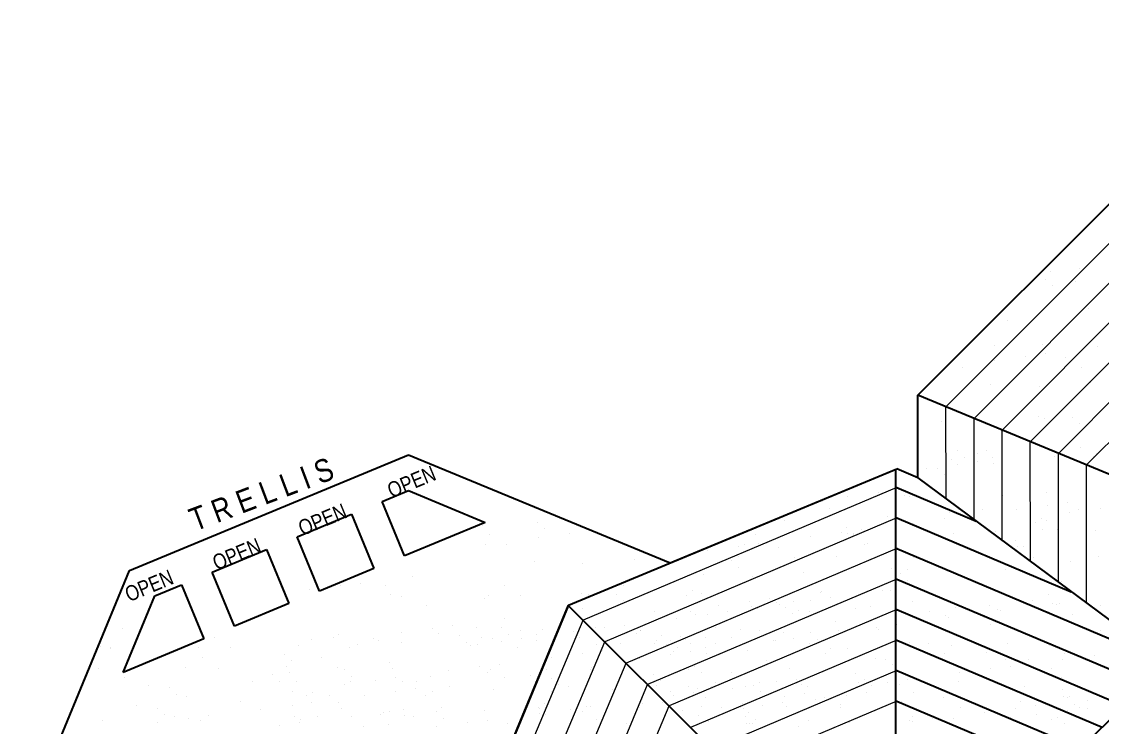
# Model space of a CAD drawing. Header units: inches. Extents: x 279 to 11006, y 233 to 7807.
# Drawn here: x 2248.3 to 2671.3, y 7530.9 to 7807.3 of the extents above; entities that cross this region are included whole.
import ezdxf

# ---------------------------------------------------------------- set-up
doc = ezdxf.new("R2010")
doc.units = ezdxf.units.IN
doc.header["$MEASUREMENT"] = 0
doc.linetypes.add('HIDDEN', pattern=[0.375, 0.25, -0.125])
doc.layers.add('ROOF LINE', color=7, linetype='Continuous', lineweight=30)
doc.layers.add('ROOFLINE', color=7, linetype='HIDDEN', lineweight=30)
doc.styles.add('ARCHENTLTD', font='technical.ttf', dxfattribs={"height": 0.1875})

msp = doc.modelspace()

# ---------------------------------------------------------------- linework, layer by layer
at = {"layer": 'ROOF LINE'}
for p, q in [((2599.04, 7661), (2745.41, 7807.27)), ((2599.06, 7628.7), (2599.04, 7661)), ((2290.46, 7592.38), (2399.66, 7637.7)), ((2399.66, 7637.7), (2502.12, 7595.35)), ((2462.32, 7578.8), (2590.78, 7632.12)), ((2502.12, 7595.35), (2590.79, 7632.16)), ((2599.06, 7628.7), (2590.78, 7632.12)), ((2599.06, 7628.7), (2696.52, 7556.17)), ((2389.34, 7619.35), (2399.66, 7623.64)), ((2399.66, 7623.64), (2429.74, 7611.2)), ((2398.17, 7598.11), (2389.34, 7619.35)), ((2356.1, 7605.55), (2377.34, 7614.37)), ((2377.34, 7614.37), (2386.15, 7593.12)), ((2429.74, 7611.2), (2398.17, 7598.11)), ((2364.91, 7584.31), (2356.1, 7605.55)), ((2322.85, 7591.75), (2344.09, 7600.57)), ((2344.09, 7600.57), (2352.92, 7579.39)), ((2386.16, 7593.12), (2364.91, 7584.31)), ((2248.27, 7489.98), (2290.46, 7592.38)), ((2331.64, 7570.56), (2322.85, 7591.75)), ((2300.43, 7582.45), (2310.84, 7586.77)), ((2310.84, 7586.77), (2319.64, 7565.54)), ((2288.07, 7552.44), (2300.43, 7582.45)), ((2352.89, 7579.37), (2331.64, 7570.56)), ((2411.34, 7455.58), (2462.34, 7578.79)), ((2411.34, 7455.58), (2462.35, 7578.55)), ((2319.65, 7565.54), (2288.07, 7552.44))]:
    msp.add_line(p, q, dxfattribs=at)
at = {"layer": 'ROOF LINE', "color": 93, "lineweight": 9}
for p, q in [((2610.06, 7656.44), (2749.84, 7796.6)), ((2621.06, 7651.88), (2754.4, 7785.59)), ((2632.06, 7647.33), (2758.96, 7774.58)), ((2643.06, 7642.78), (2763.53, 7763.57)), ((2654.06, 7638.22), (2768.09, 7752.56)), ((2665.06, 7633.67), (2772.65, 7741.55)), ((2610.1, 7620.48), (2610.06, 7656.44)), ((2621.1, 7612.29), (2621.06, 7651.88)), ((2632.11, 7604.1), (2632.06, 7647.33)), ((2643.11, 7595.91), (2643.06, 7642.78)), ((2654.12, 7587.72), (2654.06, 7638.22)), ((2665.12, 7579.53), (2665.06, 7633.67)), ((2590.8, 7624.86), (2468.07, 7572.84)), ((2590.8, 7612.91), (2476.48, 7564.46)), ((2590.8, 7600.97), (2484.88, 7556.07)), ((2590.8, 7589.02), (2493.29, 7547.69)), ((2590.8, 7577.07), (2501.69, 7539.3)), ((2416.37, 7450.06), (2468.07, 7572.84)), ((2428.32, 7450.09), (2476.48, 7564.46)), ((2590.8, 7565.12), (2510.1, 7530.92)), ((2440.26, 7450.11), (2484.88, 7556.07)), ((2590.81, 7553.18), (2518.5, 7522.53)), ((2452.21, 7450.13), (2493.29, 7547.69)), ((2464.15, 7450.16), (2501.69, 7539.3)), ((2590.81, 7541.23), (2526.91, 7514.15))]:
    msp.add_line(p, q, dxfattribs=at)
at = {"layer": 'ROOF LINE', "color": 93}
for p, q in [((2809.94, 7573.69), (2599.04, 7661)), ((2590.42, 7476.61), (2590.41, 7632.03)), ((2590.8, 7624.86), (2621.88, 7611.69)), ((2590.8, 7612.91), (2659.06, 7583.99)), ((2590.8, 7600.97), (2696.52, 7556.17)), ((2590.8, 7589.02), (2688.1, 7547.79)), ((2572.36, 7468.8), (2462.35, 7578.55)), ((2590.8, 7577.07), (2679.67, 7539.41)), ((2590.8, 7565.12), (2671.25, 7531.04)), ((2608.83, 7468.97), (2696.52, 7556.17)), ((2590.81, 7553.18), (2662.82, 7522.66)), ((2590.81, 7541.23), (2654.4, 7514.28))]:
    msp.add_line(p, q, dxfattribs=at)
at = {"layer": 'ROOFLINE', "color": 7, "linetype": 'Continuous', "lineweight": 25, "ltscale": 100}
for p, q in [((2655.51, 7717.04), (2655.51, 7717.04)), ((2651.03, 7709.35), (2651.03, 7709.35)), ((2662.2, 7710.49), (2662.2, 7710.49)), ((2649.18, 7706.31), (2649.18, 7706.31)), ((2651.94, 7703.77), (2651.94, 7703.77)), ((2660.9, 7705.66), (2660.9, 7705.66)), ((2665.8, 7694.77), (2665.8, 7694.77)), ((2634.05, 7690.33), (2634.05, 7690.33)), ((2628.86, 7680.53), (2628.86, 7680.53)), ((2631.63, 7678), (2631.63, 7678)), ((2647.71, 7680.89), (2647.71, 7680.89)), ((2669.35, 7680.02), (2669.35, 7680.02)), ((2628.97, 7674.71), (2628.97, 7674.71)), ((2641.16, 7676.31), (2641.16, 7676.31)), ((2648.97, 7677.34), (2648.97, 7677.34)), ((2656.82, 7675.82), (2656.82, 7675.82)), ((2616.44, 7671.7), (2616.44, 7671.7)), ((2663.15, 7671.79), (2663.15, 7671.79)), ((2627.48, 7665.36), (2627.48, 7665.36)), ((2666.75, 7665.86), (2666.75, 7665.86)), ((2646.56, 7664.32), (2646.56, 7664.32)), ((2646.17, 7652.76), (2646.17, 7652.76)), ((2659.61, 7652.36), (2659.61, 7652.36)), ((2608.14, 7650.52), (2608.14, 7650.52)), ((2648.66, 7651.98), (2648.66, 7651.98)), ((2662.37, 7649.83), (2662.37, 7649.83)), ((2662.8, 7640.32), (2662.8, 7640.32)), ((2612.06, 7635.7), (2612.06, 7635.7)), ((2614.52, 7639.19), (2614.52, 7639.19)), ((2617.28, 7636.66), (2617.28, 7636.66)), ((2622.23, 7638.17), (2622.23, 7638.17)), ((2625.79, 7639.15), (2625.79, 7639.15)), ((2628.43, 7636.46), (2628.43, 7636.46)), ((2642.8, 7637.69), (2642.8, 7637.69)), ((2652.58, 7637.16), (2652.58, 7637.16)), ((2655, 7639.3), (2655, 7639.3)), ((2667.69, 7636.96), (2667.69, 7636.96)), ((2668.94, 7638.26), (2668.94, 7638.26)), ((2602.42, 7632.37), (2602.42, 7632.37)), ((2606.71, 7632.46), (2606.71, 7632.46)), ((2614.62, 7633.98), (2614.62, 7633.98)), ((2622.43, 7635.01), (2622.43, 7635.01)), ((2628.55, 7634.14), (2628.55, 7634.14)), ((2632.12, 7635.12), (2632.12, 7635.12)), ((2609.47, 7629.93), (2609.47, 7629.93)), ((2583.72, 7622.95), (2583.72, 7622.95)), ((2591.52, 7623.98), (2591.52, 7623.98)), ((2632.21, 7622.98), (2632.21, 7622.98)), ((2649.6, 7623.08), (2649.6, 7623.08)), ((2561.62, 7619.3), (2561.62, 7619.3)), ((2571.52, 7621.34), (2571.52, 7621.34)), ((2593.97, 7621.82), (2593.97, 7621.82)), ((2595.61, 7621.27), (2595.61, 7621.27)), ((2609.09, 7621.62), (2609.09, 7621.62)), ((2632.35, 7621.64), (2632.35, 7621.64)), ((2657.76, 7618.89), (2657.76, 7618.89)), ((2564.38, 7616.76), (2564.38, 7616.76)), ((2568.43, 7616.01), (2568.43, 7616.01)), ((2611.57, 7615.12), (2611.57, 7615.12)), ((2615.14, 7616.1), (2615.14, 7616.1)), ((2624.4, 7616.25), (2624.4, 7616.25)), ((2637.76, 7616.25), (2637.76, 7616.25)), ((2649.95, 7617.86), (2649.95, 7617.86)), ((2658.25, 7615.13), (2658.25, 7615.13)), ((2658.28, 7615.2), (2658.28, 7615.2)), ((2661.85, 7616.18), (2661.85, 7616.18)), ((2670.44, 7616.74), (2670.44, 7616.74)), ((2428.62, 7610.11), (2428.62, 7610.11)), ((2450.29, 7611.22), (2450.29, 7611.22)), ((2546.77, 7611.89), (2546.77, 7611.89)), ((2587.28, 7613.35), (2587.28, 7613.35)), ((2597.38, 7610.94), (2597.38, 7610.94)), ((2609.58, 7612.54), (2609.58, 7612.54)), ((2617.39, 7613.57), (2617.39, 7613.57)), ((2645.26, 7611.02), (2645.26, 7611.02)), ((2647.43, 7612.68), (2647.43, 7612.68)), ((2649.36, 7611.74), (2649.36, 7611.74)), ((2431.54, 7606.42), (2431.54, 7606.42)), ((2453.05, 7608.68), (2453.05, 7608.68)), ((2462.59, 7607), (2462.59, 7607)), ((2470.4, 7608.02), (2470.4, 7608.02)), ((2535.37, 7606.48), (2535.37, 7606.48)), ((2569.2, 7607.23), (2569.2, 7607.23)), ((2571.21, 7609.38), (2571.21, 7609.38)), ((2571.67, 7606.68), (2571.67, 7606.68)), ((2573.74, 7606.3), (2573.74, 7606.3)), ((2573.98, 7606.85), (2573.98, 7606.85)), ((2577.01, 7608.25), (2577.01, 7608.25)), ((2613.01, 7606.8), (2613.01, 7606.8)), ((2629.37, 7607.56), (2629.37, 7607.56)), ((2648.03, 7608.49), (2648.03, 7608.49)), ((2653.52, 7608.26), (2653.52, 7608.26)), ((2668.64, 7608.06), (2668.64, 7608.06)), ((2430.02, 7602.71), (2430.02, 7602.71)), ((2437.86, 7602.39), (2437.86, 7602.39)), ((2450.39, 7605.39), (2450.39, 7605.39)), ((2484.57, 7602.47), (2484.57, 7602.47)), ((2528.83, 7601.91), (2528.83, 7601.91)), ((2531.29, 7602.56), (2531.29, 7602.56)), ((2536.63, 7602.94), (2536.63, 7602.94)), ((2557.01, 7605.62), (2557.01, 7605.62)), ((2578, 7602.65), (2578, 7602.65)), ((2579.31, 7603.08), (2579.31, 7603.08)), ((2637.45, 7604.29), (2637.45, 7604.29)), ((2637.91, 7601.59), (2637.91, 7601.59)), ((2640.22, 7601.76), (2640.22, 7601.76)), ((2496.26, 7597.62), (2496.26, 7597.62)), ((2516.63, 7600.3), (2516.63, 7600.3)), ((2528.68, 7598.01), (2528.68, 7598.01)), ((2544.49, 7601.42), (2544.49, 7601.42)), ((2550.81, 7597.39), (2550.81, 7597.39)), ((2567.05, 7597.83), (2567.05, 7597.83)), ((2591.2, 7601.5), (2591.2, 7601.5)), ((2597.52, 7597.47), (2597.52, 7597.47)), ((2644.24, 7597.56), (2644.24, 7597.56)), ((2669.65, 7597.68), (2669.65, 7597.68)), ((2448.91, 7596.05), (2448.91, 7596.05)), ((2467.98, 7595), (2467.98, 7595)), ((2488.17, 7596.55), (2488.17, 7596.55)), ((2526.12, 7596.21), (2526.12, 7596.21)), ((2528.89, 7593.68), (2528.89, 7593.68)), ((2588.91, 7593.17), (2588.91, 7593.17)), ((2658.92, 7595.9), (2658.92, 7595.9)), ((2401.33, 7590.05), (2401.33, 7590.05)), ((2515.14, 7590.96), (2515.14, 7590.96)), ((2534.22, 7589.92), (2534.22, 7589.92)), ((2554.41, 7591.46), (2554.41, 7591.46)), ((2592.36, 7591.12), (2592.36, 7591.12)), ((2594.92, 7592.92), (2594.92, 7592.92)), ((2633.29, 7592.74), (2633.29, 7592.74)), ((2360.95, 7584.73), (2360.95, 7584.73)), ((2373.14, 7586.34), (2373.14, 7586.34)), ((2380.95, 7587.37), (2380.95, 7587.37)), ((2390.52, 7586.39), (2390.52, 7586.39)), ((2437.23, 7586.48), (2437.23, 7586.48)), ((2483.94, 7586.56), (2483.94, 7586.56)), ((2595.13, 7588.59), (2595.13, 7588.59)), ((2597.55, 7585.93), (2597.55, 7585.93)), ((2655.15, 7588.08), (2655.15, 7588.08)), ((2352.06, 7581.34), (2352.06, 7581.34)), ((2392.58, 7582.8), (2392.58, 7582.8)), ((2396.84, 7582.36), (2396.84, 7582.36)), ((2429.57, 7581.21), (2429.57, 7581.21)), ((2430.95, 7582.62), (2430.95, 7582.62)), ((2443.56, 7582.45), (2443.56, 7582.45)), ((2467.59, 7583.45), (2467.59, 7583.45)), ((2470.08, 7582.67), (2470.08, 7582.67)), ((2470.21, 7583.12), (2470.21, 7583.12)), ((2481.03, 7583.05), (2481.03, 7583.05)), ((2483.8, 7580.51), (2483.8, 7580.51)), ((2490.27, 7582.54), (2490.27, 7582.54)), ((2508.45, 7582.48), (2508.45, 7582.48)), ((2510.72, 7584.58), (2510.72, 7584.58)), ((2514.3, 7583.54), (2514.3, 7583.54)), ((2540.87, 7581.26), (2540.87, 7581.26)), ((2547.72, 7582.99), (2547.72, 7582.99)), ((2557.17, 7580.61), (2557.17, 7580.61)), ((2561.02, 7583.62), (2561.02, 7583.62)), ((2561.24, 7583.94), (2561.24, 7583.94)), ((2564.98, 7581.64), (2564.98, 7581.64)), ((2585.35, 7584.33), (2585.35, 7584.33)), ((2588.23, 7584.45), (2588.23, 7584.45)), ((2643.86, 7580.46), (2643.86, 7580.46)), ((2650.31, 7582.84), (2650.31, 7582.84)), ((2663.79, 7580.84), (2663.79, 7580.84)), ((2406.71, 7578.67), (2406.71, 7578.67)), ((2464.86, 7579.88), (2464.86, 7579.88)), ((2467.62, 7577.34), (2467.62, 7577.34)), ((2520.86, 7578.62), (2520.86, 7578.62)), ((2524.6, 7576.33), (2524.6, 7576.33)), ((2533.06, 7580.23), (2533.06, 7580.23)), ((2533.83, 7578.36), (2533.83, 7578.36)), ((2536.32, 7577.58), (2536.32, 7577.58)), ((2543.82, 7580), (2543.82, 7580)), ((2544.98, 7579.01), (2544.98, 7579.01)), ((2547.27, 7577.96), (2547.27, 7577.96)), ((2550.43, 7580.28), (2550.43, 7580.28)), ((2552.49, 7576.69), (2552.49, 7576.69)), ((2556.76, 7576.25), (2556.76, 7576.25)), ((2574.69, 7577.4), (2574.69, 7577.4)), ((2580.54, 7578.45), (2580.54, 7578.45)), ((2590.86, 7576.51), (2590.86, 7576.51)), ((2597.15, 7580.37), (2597.15, 7580.37)), ((2603.47, 7576.34), (2603.47, 7576.34)), ((2613.95, 7577.9), (2613.95, 7577.9)), ((2627.25, 7578.53), (2627.25, 7578.53)), ((2630.13, 7577.01), (2630.13, 7577.01)), ((2631.22, 7576.55), (2631.22, 7576.55)), ((2650.18, 7576.43), (2650.18, 7576.43)), ((2651.59, 7579.24), (2651.59, 7579.24)), ((2653.22, 7579.15), (2653.22, 7579.15)), ((2654.47, 7579.36), (2654.47, 7579.36)), ((2670.64, 7578.47), (2670.64, 7578.47)), ((2437.14, 7573.49), (2437.14, 7573.49)), ((2495.81, 7576.12), (2495.81, 7576.12)), ((2504.6, 7573.69), (2504.6, 7573.69)), ((2510.05, 7576.17), (2510.05, 7576.17)), ((2511.98, 7575.23), (2511.98, 7575.23)), ((2516.8, 7575.3), (2516.8, 7575.3)), ((2550.03, 7575.42), (2550.03, 7575.42)), ((2566.63, 7572.56), (2566.63, 7572.56)), ((2610.06, 7574.91), (2610.06, 7574.91)), ((2611.22, 7573.92), (2611.22, 7573.92)), ((2623.41, 7575.53), (2623.41, 7575.53)), ((2624.77, 7573.77), (2624.77, 7573.77)), ((2651.71, 7575.44), (2651.71, 7575.44)), ((2659.55, 7575.12), (2659.55, 7575.12)), ((2287.71, 7569.77), (2287.71, 7569.77)), ((2396.77, 7568.18), (2396.77, 7568.18)), ((2408.96, 7569.78), (2408.96, 7569.78)), ((2411.61, 7567.78), (2411.61, 7567.78)), ((2416.77, 7570.81), (2416.77, 7570.81)), ((2426.34, 7569.84), (2426.34, 7569.84)), ((2435.94, 7569.88), (2435.94, 7569.88)), ((2443.65, 7568.86), (2443.65, 7568.86)), ((2452.12, 7569.24), (2452.12, 7569.24)), ((2464.22, 7568.37), (2464.22, 7568.37)), ((2473.05, 7569.92), (2473.05, 7569.92)), ((2476.42, 7569.98), (2476.42, 7569.98)), ((2484.23, 7571.01), (2484.23, 7571.01)), ((2490.36, 7568.94), (2490.36, 7568.94)), ((2490.5, 7569.05), (2490.5, 7569.05)), ((2519.76, 7570.01), (2519.76, 7570.01)), ((2529.63, 7569.11), (2529.63, 7569.11)), ((2537.08, 7569.03), (2537.08, 7569.03)), ((2546.54, 7568.02), (2546.54, 7568.02)), ((2556.87, 7568.04), (2556.87, 7568.04)), ((2568, 7568.92), (2568, 7568.92)), ((2570.84, 7568.6), (2570.84, 7568.6)), ((2583.03, 7570.21), (2583.03, 7570.21)), ((2583.79, 7569.12), (2583.79, 7569.12)), ((2590.84, 7571.24), (2590.84, 7571.24)), ((2627.54, 7571.23), (2627.54, 7571.23)), ((2670.59, 7568.77), (2670.59, 7568.77)), ((2323.61, 7566.2), (2323.61, 7566.2)), ((2361.62, 7565.5), (2361.62, 7565.5)), ((2370.32, 7566.29), (2370.32, 7566.29)), ((2372.35, 7567.27), (2372.35, 7567.27)), ((2385.95, 7565.72), (2385.95, 7565.72)), ((2387.88, 7564.78), (2387.88, 7564.78)), ((2397.11, 7564.3), (2397.11, 7564.3)), ((2419.76, 7566.71), (2419.76, 7566.71)), ((2422.53, 7564.18), (2422.53, 7564.18)), ((2428.39, 7566.24), (2428.39, 7566.24)), ((2432.66, 7565.81), (2432.66, 7565.81)), ((2436.04, 7564.66), (2436.04, 7564.66)), ((2438.71, 7567.35), (2438.71, 7567.35)), ((2443.85, 7565.69), (2443.85, 7565.69)), ((2449.85, 7567.14), (2449.85, 7567.14)), ((2449.98, 7564.83), (2449.98, 7564.83)), ((2466.76, 7566.06), (2466.76, 7566.06)), ((2473.29, 7563.51), (2473.29, 7563.51)), ((2479.37, 7565.89), (2479.37, 7565.89)), ((2482.55, 7563.66), (2482.55, 7563.66)), ((2489.12, 7567.65), (2489.12, 7567.65)), ((2495.91, 7563.67), (2495.91, 7563.67)), ((2496.69, 7564.91), (2496.69, 7564.91)), ((2498.73, 7566.83), (2498.73, 7566.83)), ((2502.18, 7564.79), (2502.18, 7564.79)), ((2506.03, 7566.56), (2506.03, 7566.56)), ((2508.1, 7565.27), (2508.1, 7565.27)), ((2509.89, 7563.77), (2509.89, 7563.77)), ((2515.91, 7566.3), (2515.91, 7566.3)), ((2520, 7563.6), (2520, 7563.6)), ((2526.09, 7565.98), (2526.09, 7565.98)), ((2542.66, 7564.89), (2542.66, 7564.89)), ((2543.4, 7565), (2543.4, 7565)), ((2550.46, 7565.92), (2550.46, 7565.92)), ((2556.6, 7563.86), (2556.6, 7563.86)), ((2559.63, 7565.51), (2559.63, 7565.51)), ((2590.11, 7565.09), (2590.11, 7565.09)), ((2595.87, 7564.02), (2595.87, 7564.02)), ((2603.31, 7563.94), (2603.31, 7563.94)), ((2634.24, 7563.84), (2634.24, 7563.84)), ((2650.03, 7564.03), (2650.03, 7564.03)), ((2278.96, 7562.52), (2278.96, 7562.52)), ((2282.96, 7561.71), (2282.96, 7561.71)), ((2283.23, 7562.08), (2283.23, 7562.08)), ((2317.33, 7562.34), (2317.33, 7562.34)), ((2329.94, 7562.17), (2329.94, 7562.17)), ((2351.24, 7559.6), (2351.24, 7559.6)), ((2356.59, 7562.84), (2356.59, 7562.84)), ((2376.65, 7562.26), (2376.65, 7562.26)), ((2379.86, 7563.34), (2379.86, 7563.34)), ((2423.85, 7563.06), (2423.85, 7563.06)), ((2426.57, 7563.42), (2426.57, 7563.42)), ((2442.53, 7562.11), (2442.53, 7562.11)), ((2467.73, 7559.96), (2467.73, 7559.96)), ((2475.54, 7560.98), (2475.54, 7560.98)), ((2500.67, 7563.32), (2500.67, 7563.32)), ((2502.28, 7559.57), (2502.28, 7559.57)), ((2503.44, 7560.79), (2503.44, 7560.79)), ((2504.94, 7562.26), (2504.94, 7562.26)), ((2510.09, 7560.6), (2510.09, 7560.6)), ((2516.09, 7562.06), (2516.09, 7562.06)), ((2516.21, 7559.74), (2516.21, 7559.74)), ((2521.54, 7559.39), (2521.54, 7559.39)), ((2530.46, 7563.29), (2530.46, 7563.29)), ((2532.26, 7561.17), (2532.26, 7561.17)), ((2555.35, 7562.56), (2555.35, 7562.56)), ((2562.93, 7559.83), (2562.93, 7559.83)), ((2564.97, 7561.74), (2564.97, 7561.74)), ((2571.53, 7561.67), (2571.53, 7561.67)), ((2579.68, 7560.6), (2579.68, 7560.6)), ((2609.64, 7559.91), (2609.64, 7559.91)), ((2612.04, 7563.13), (2612.04, 7563.13)), ((2623.11, 7562.95), (2623.11, 7562.95)), ((2625.87, 7560.42), (2625.87, 7560.42)), ((2650.41, 7562.95), (2650.41, 7562.95)), ((2656.35, 7560), (2656.35, 7560)), ((2318.87, 7558.14), (2318.87, 7558.14)), ((2354, 7557.07), (2354, 7557.07)), ((2365.58, 7558.23), (2365.58, 7558.23)), ((2392.36, 7556.24), (2392.36, 7556.24)), ((2435.16, 7555.67), (2435.16, 7555.67)), ((2455.53, 7558.35), (2455.53, 7558.35)), ((2490.09, 7557.97), (2490.09, 7557.97)), ((2511.67, 7555.68), (2511.67, 7555.68)), ((2539.78, 7557.23), (2539.78, 7557.23)), ((2582.44, 7558.07), (2582.44, 7558.07)), ((2586.49, 7557.32), (2586.49, 7557.32)), ((2589.18, 7555.55), (2589.18, 7555.55)), ((2633.2, 7557.4), (2633.2, 7557.4)), ((2642.47, 7557.55), (2642.47, 7557.55)), ((2655.82, 7557.56), (2655.82, 7557.56)), ((2668.02, 7559.17), (2668.02, 7559.17)), ((2278.48, 7554.03), (2278.48, 7554.03)), ((2312.58, 7554.28), (2312.58, 7554.28)), ((2325.19, 7554.11), (2325.19, 7554.11)), ((2346.49, 7551.54), (2346.49, 7551.54)), ((2351.85, 7554.78), (2351.85, 7554.78)), ((2353.01, 7552.43), (2353.01, 7552.43)), ((2371.9, 7554.2), (2371.9, 7554.2)), ((2374.67, 7553.54), (2374.67, 7553.54)), ((2377.44, 7551.01), (2377.44, 7551.01)), ((2393.52, 7553.9), (2393.52, 7553.9)), ((2415.16, 7553.03), (2415.16, 7553.03)), ((2427.35, 7554.64), (2427.35, 7554.64)), ((2430.51, 7552.3), (2430.51, 7552.3)), ((2431.89, 7553.71), (2431.89, 7553.71)), ((2447.43, 7551.22), (2447.43, 7551.22)), ((2453.64, 7553.66), (2453.64, 7553.66)), ((2471.03, 7553.76), (2471.03, 7553.76)), ((2471.16, 7554.22), (2471.16, 7554.22)), ((2487.94, 7552.68), (2487.94, 7552.68)), ((2495.6, 7551.71), (2495.6, 7551.71)), ((2509.4, 7553.58), (2509.4, 7553.58)), ((2511.78, 7554.87), (2511.78, 7554.87)), ((2514.54, 7552.34), (2514.54, 7552.34)), ((2526.31, 7552.5), (2526.31, 7552.5)), ((2548.66, 7554.08), (2548.66, 7554.08)), ((2574.56, 7551.83), (2574.56, 7551.83)), ((2615.45, 7552.24), (2615.45, 7552.24)), ((2627.64, 7553.85), (2627.64, 7553.85)), ((2635.45, 7554.88), (2635.45, 7554.88)), ((2651.26, 7553.93), (2651.26, 7553.93)), ((2288.35, 7550.33), (2288.35, 7550.33)), ((2297.99, 7547.5), (2297.99, 7547.5)), ((2338.51, 7548.96), (2338.51, 7548.96)), ((2349.26, 7549.01), (2349.26, 7549.01)), ((2355.92, 7548.74), (2355.92, 7548.74)), ((2374.78, 7547.72), (2374.78, 7547.72)), ((2376.88, 7548.78), (2376.88, 7548.78)), ((2386.97, 7549.32), (2386.97, 7549.32)), ((2394.78, 7550.35), (2394.78, 7550.35)), ((2397.44, 7548.95), (2397.44, 7548.95)), ((2402.63, 7548.83), (2402.63, 7548.83)), ((2408.16, 7550.72), (2408.16, 7550.72)), ((2415.68, 7546.78), (2415.68, 7546.78)), ((2437.46, 7550.5), (2437.46, 7550.5)), ((2449.35, 7548.92), (2449.35, 7548.92)), ((2455.58, 7550.15), (2455.58, 7550.15)), ((2458.35, 7547.62), (2458.35, 7547.62)), ((2462.39, 7546.87), (2462.39, 7546.87)), ((2496.06, 7549), (2496.06, 7549)), ((2496.75, 7547.22), (2496.75, 7547.22)), ((2498.37, 7549.17), (2498.37, 7549.17)), ((2509.1, 7546.96), (2509.1, 7546.96)), ((2518.37, 7547.11), (2518.37, 7547.11)), ((2519.87, 7548.58), (2519.87, 7548.58)), ((2531.73, 7547.11), (2531.73, 7547.11)), ((2534.59, 7547.43), (2534.59, 7547.43)), ((2537.27, 7548.68), (2537.27, 7548.68)), ((2543.92, 7548.72), (2543.92, 7548.72)), ((2551.73, 7549.75), (2551.73, 7549.75)), ((2553.44, 7547.79), (2553.44, 7547.79)), ((2555.82, 7547.04), (2555.82, 7547.04)), ((2575.07, 7546.93), (2575.07, 7546.93)), ((2575.64, 7548.49), (2575.64, 7548.49)), ((2578.02, 7549.79), (2578.02, 7549.79)), ((2580.78, 7547.25), (2580.78, 7547.25)), ((2587.27, 7548.53), (2587.27, 7548.53)), ((2591.81, 7547.61), (2591.81, 7547.61)), ((2595.07, 7549.56), (2595.07, 7549.56)), ((2614.9, 7549), (2614.9, 7549)), ((2631.07, 7548.11), (2631.07, 7548.11)), ((2640.8, 7546.74), (2640.8, 7546.74)), ((2655.41, 7550.46), (2655.41, 7550.46)), ((2306.15, 7546.43), (2306.15, 7546.43)), ((2308.91, 7543.9), (2308.91, 7543.9)), ((2312.96, 7543.15), (2312.96, 7543.15)), ((2354.41, 7545.03), (2354.41, 7545.03)), ((2359.67, 7543.23), (2359.67, 7543.23)), ((2362.25, 7544.71), (2362.25, 7544.71)), ((2368.93, 7543.39), (2368.93, 7543.39)), ((2382.29, 7543.39), (2382.29, 7543.39)), ((2394.49, 7545), (2394.49, 7545)), ((2402.29, 7546.03), (2402.29, 7546.03)), ((2406.38, 7543.32), (2406.38, 7543.32)), ((2408.96, 7544.8), (2408.96, 7544.8)), ((2432.99, 7545.8), (2432.99, 7545.8)), ((2455.67, 7544.89), (2455.67, 7544.89)), ((2479.71, 7545.89), (2479.71, 7545.89)), ((2502.38, 7544.97), (2502.38, 7544.97)), ((2503.54, 7543.4), (2503.54, 7543.4)), ((2511.35, 7544.43), (2511.35, 7544.43)), ((2512.92, 7546.33), (2512.92, 7546.33)), ((2515.84, 7542.64), (2515.84, 7542.64)), ((2526.42, 7545.97), (2526.42, 7545.97)), ((2537.35, 7544.9), (2537.35, 7544.9)), ((2546.89, 7543.21), (2546.89, 7543.21)), ((2554.7, 7544.24), (2554.7, 7544.24)), ((2562.55, 7542.72), (2562.55, 7542.72)), ((2571, 7543.6), (2571, 7543.6)), ((2573.13, 7546.06), (2573.13, 7546.06)), ((2578.81, 7544.63), (2578.81, 7544.63)), ((2597.37, 7544.39), (2597.37, 7544.39)), ((2609.26, 7542.81), (2609.26, 7542.81)), ((2655.52, 7545.6), (2655.52, 7545.6)), ((2655.97, 7542.9), (2655.97, 7542.9)), ((2657.63, 7542.61), (2657.63, 7542.61)), ((2658.28, 7543.06), (2658.28, 7543.06)), ((2293.25, 7539.44), (2293.25, 7539.44)), ((2301.4, 7538.37), (2301.4, 7538.37)), ((2333.76, 7540.9), (2333.76, 7540.9)), ((2354.11, 7539.68), (2354.11, 7539.68)), ((2361.92, 7540.71), (2361.92, 7540.71)), ((2372.13, 7540.72), (2372.13, 7540.72)), ((2373.29, 7538.37), (2373.29, 7538.37)), ((2412.56, 7538.87), (2412.56, 7538.87)), ((2450.51, 7538.54), (2450.51, 7538.54)), ((2450.8, 7538.24), (2450.8, 7538.24)), ((2453.07, 7540.34), (2453.07, 7540.34)), ((2466.69, 7541.71), (2466.69, 7541.71)), ((2469.45, 7539.17), (2469.45, 7539.17)), ((2470.98, 7539.11), (2470.98, 7539.11)), ((2490.06, 7538.74), (2490.06, 7538.74)), ((2491.35, 7541.8), (2491.35, 7541.8)), ((2491.44, 7540.15), (2491.44, 7540.15)), ((2499.23, 7540.71), (2499.23, 7540.71)), ((2514.32, 7538.93), (2514.32, 7538.93)), ((2522.16, 7538.61), (2522.16, 7538.61)), ((2529.47, 7538.66), (2529.47, 7538.66)), ((2530.57, 7540.2), (2530.57, 7540.2)), ((2530.63, 7538.28), (2530.63, 7538.28)), ((2534.69, 7541.61), (2534.69, 7541.61)), ((2538.43, 7539.31), (2538.43, 7539.31)), ((2545.95, 7540.8), (2545.95, 7540.8)), ((2547.49, 7539.12), (2547.49, 7539.12)), ((2558.81, 7541.99), (2558.81, 7541.99)), ((2568.87, 7538.69), (2568.87, 7538.69)), ((2568.95, 7540.02), (2568.95, 7540.02)), ((2587.61, 7539.87), (2587.61, 7539.87)), ((2592.66, 7540.89), (2592.66, 7540.89)), ((2615.59, 7538.78), (2615.59, 7538.78)), ((2637.24, 7538.51), (2637.24, 7538.51)), ((2639.37, 7540.97), (2639.37, 7540.97)), ((2645.05, 7539.54), (2645.05, 7539.54)), ((2660.39, 7540.07), (2660.39, 7540.07)), ((2662.3, 7538.87), (2662.3, 7538.87)), ((2665.34, 7541.58), (2665.34, 7541.58)), ((2665.54, 7538.42), (2665.54, 7538.42)), ((2304.17, 7535.84), (2304.17, 7535.84)), ((2308.21, 7535.09), (2308.21, 7535.09)), ((2313.73, 7534.36), (2313.73, 7534.36)), ((2321.54, 7535.39), (2321.54, 7535.39)), ((2341.91, 7538.07), (2341.91, 7538.07)), ((2354.92, 7535.17), (2354.92, 7535.17)), ((2357.54, 7533.94), (2357.54, 7533.94)), ((2364.19, 7535.33), (2364.19, 7535.33)), ((2377.55, 7535.33), (2377.55, 7535.33)), ((2388.83, 7535.88), (2388.83, 7535.88)), ((2389.74, 7536.94), (2389.74, 7536.94)), ((2392.37, 7537.33), (2392.37, 7537.33)), ((2397.55, 7537.97), (2397.55, 7537.97)), ((2398.05, 7535.4), (2398.05, 7535.4)), ((2401.64, 7535.26), (2401.64, 7535.26)), ((2410.49, 7536.99), (2410.49, 7536.99)), ((2413.25, 7534.45), (2413.25, 7534.45)), ((2429.34, 7537.34), (2429.34, 7537.34)), ((2450.97, 7536.48), (2450.97, 7536.48)), ((2453.27, 7536.01), (2453.27, 7536.01)), ((2463.17, 7538.08), (2463.17, 7538.08)), ((2467.71, 7537.16), (2467.71, 7537.16)), ((2473.28, 7533.94), (2473.28, 7533.94)), ((2506.97, 7537.66), (2506.97, 7537.66)), ((2513.3, 7535.49), (2513.3, 7535.49)), ((2531.42, 7535.15), (2531.42, 7535.15)), ((2532.92, 7536.62), (2532.92, 7536.62)), ((2535.69, 7534.09), (2535.69, 7534.09)), ((2590.38, 7537.34), (2590.38, 7537.34)), ((2596.81, 7535.12), (2596.81, 7535.12)), ((2604.67, 7534.22), (2604.67, 7534.22)), ((2612.98, 7534.23), (2612.98, 7534.23)), ((2625.05, 7536.9), (2625.05, 7536.9)), ((2635.18, 7534.93), (2635.18, 7534.93)), ((2645.54, 7535.79), (2645.54, 7535.79)), ((2651.36, 7534.04), (2651.36, 7534.04)), ((2653.85, 7534.78), (2653.85, 7534.78)), ((2657.73, 7537.39), (2657.73, 7537.39)), ((2279.9, 7533.62), (2279.9, 7533.62)), ((2301.54, 7532.76), (2301.54, 7532.76)), ((2318.28, 7533.44), (2318.28, 7533.44)), ((2349.36, 7531.62), (2349.36, 7531.62)), ((2357.17, 7532.65), (2357.17, 7532.65)), ((2381.98, 7531.43), (2381.98, 7531.43)), ((2391.74, 7532.19), (2391.74, 7532.19)), ((2410.6, 7531.16), (2410.6, 7531.16)), ((2422.79, 7532.77), (2422.79, 7532.77)), ((2430.6, 7533.8), (2430.6, 7533.8)), ((2438.45, 7532.28), (2438.45, 7532.28)), ((2485.16, 7532.36), (2485.16, 7532.36)), ((2517.04, 7533.15), (2517.04, 7533.15)), ((2531.88, 7532.45), (2531.88, 7532.45)), ((2533.21, 7532.26), (2533.21, 7532.26)), ((2534.18, 7532.62), (2534.18, 7532.62)), ((2552.28, 7531.22), (2552.28, 7531.22)), ((2556.3, 7533.66), (2556.3, 7533.66)), ((2572.47, 7532.77), (2572.47, 7532.77)), ((2595.71, 7533.57), (2595.71, 7533.57)), ((2596.86, 7533.19), (2596.86, 7533.19)), ((2610.42, 7532.43), (2610.42, 7532.43)), ((2656.62, 7532.25), (2656.62, 7532.25))]:
    msp.add_line(p, q, dxfattribs=at)

# ---------------------------------------------------------------- texts
at = {"layer": 'ROOFLINE', "color": 7, "linetype": 'Continuous', "lineweight": 30, "ltscale": 1.5, "insert": (2342.15, 7622.21), "char_height": 9, "attachment_point": 5, "rotation": 20.7151, "style": 'ARCHENTLTD'}
msp.add_mtext('T R E L L I S  ', dxfattribs=at)
at = {"layer": 'ROOFLINE', "color": 7, "linetype": 'Continuous', "lineweight": 5, "char_height": 6, "attachment_point": 5, "rotation": 22.4532, "style": 'ARCHENTLTD'}
for insert in [(2404.7, 7617.82), (2369.84, 7603.03), (2336.27, 7589.51), (2301.99, 7577.12)]:
    msp.add_mtext('OPEN\\P\\P  ', dxfattribs=dict(at, insert=insert))

doc.saveas('drawing.dxf')
